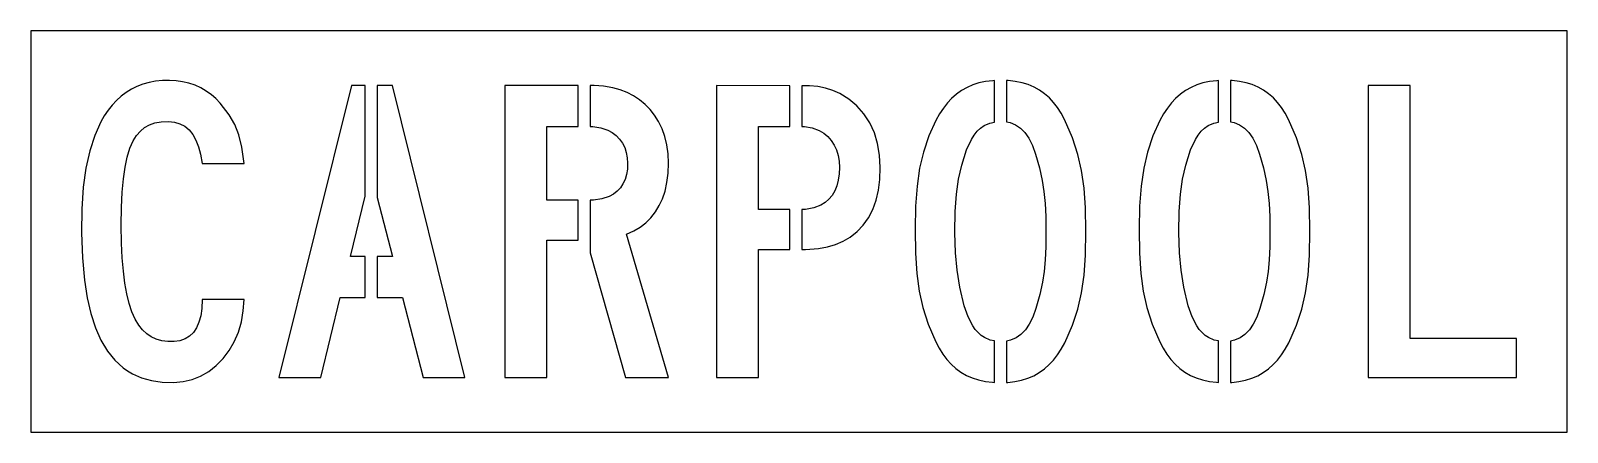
# Model space of a CAD drawing. Header units: inches. Extents: x 0 to 63.2, y 0 to 16.5.
import ezdxf

# ---------------------------------------------------------------- set-up
doc = ezdxf.new("R2010")
doc.units = ezdxf.units.IN
doc.layers.add('CUT', color=1, linetype='CONTINUOUS')
doc.layers.add('SHEET', color=8, linetype='CONTINUOUS')

msp = doc.modelspace()

# ---------------------------------------------------------------- linework, layer by layer
at = {"layer": 'CUT'}
for points in [[(2.089, 8.19), (2.127, 7.174), (2.213, 6.252), (2.327, 5.527), (2.477, 4.877), (2.665, 4.296), (2.891, 3.782), (3.156, 3.336), (3.459, 2.96), (3.8, 2.649), (3.986, 2.517), (4.185, 2.4), (4.559, 2.235), (4.966, 2.121), (5.41, 2.055), (5.883, 2.04), (6.269, 2.079), (6.641, 2.168), (6.994, 2.308), (7.326, 2.496), (7.64, 2.738), (7.924, 3.026), (8.171, 3.354), (8.38, 3.72), (8.547, 4.117), (8.671, 4.541), (8.75, 4.988), (8.783, 5.45), (7.059, 5.45), (7.04, 5.088), (6.998, 4.789), (6.926, 4.523), (6.825, 4.294), (6.697, 4.103), (6.539, 3.95), (6.356, 3.838), (6.141, 3.763), (5.91, 3.728), (5.644, 3.729), (5.392, 3.763), (5.163, 3.829), (4.959, 3.925), (4.775, 4.05), (4.606, 4.208), (4.456, 4.396), (4.302, 4.651), (4.167, 4.951), (4.052, 5.297), (3.955, 5.689), (3.876, 6.128), (3.814, 6.622), (3.769, 7.167), (3.741, 7.771), (3.729, 8.509), (3.738, 9.243), (3.767, 9.869), (3.815, 10.415), (3.883, 10.892), (3.973, 11.31), (4.085, 11.669), (4.22, 11.97), (4.356, 12.191), (4.512, 12.374), (4.689, 12.522), (4.887, 12.635), (5.115, 12.716), (5.373, 12.763), (5.67, 12.776), (5.921, 12.748), (6.144, 12.68), (6.341, 12.573), (6.515, 12.424), (6.667, 12.235), (6.794, 12.008), (6.903, 11.735), (6.987, 11.429), (7.059, 11.05), (8.783, 11.05), (8.685, 11.722), (8.564, 12.229), (8.4, 12.651), (8.17, 13.043), (7.799, 13.53), (7.625, 13.71), (7.435, 13.873), (7.223, 14.024), (6.999, 14.152), (6.763, 14.258), (6.513, 14.344), (6.252, 14.406), (5.986, 14.444), (5.713, 14.46), (5.421, 14.452), (5.14, 14.423), (4.871, 14.372), (4.614, 14.3), (4.37, 14.206), (4.143, 14.094), (3.928, 13.962), (3.725, 13.81), (3.533, 13.638), (3.353, 13.446), (3.185, 13.235), (3.029, 13.004), (2.885, 12.753), (2.633, 12.198), (2.428, 11.562), (2.27, 10.851), (2.162, 10.069), (2.099, 9.174)], [(10.215, 2.251), (11.941, 2.251), (12.739, 5.533), (13.767, 5.533), (13.767, 7.221), (13.161, 7.22), (13.767, 9.701), (13.767, 14.25), (13.205, 14.25)], [(14.267, 5.534), (15.308, 5.534), (16.151, 2.252), (17.873, 2.25), (14.887, 14.25), (14.267, 14.25), (14.267, 9.642), (14.886, 7.222), (14.267, 7.221)], [(19.519, 2.253), (21.245, 2.25), (21.246, 7.89), (22.531, 7.892), (22.531, 9.539), (21.246, 9.537), (21.247, 12.565), (22.531, 12.563), (22.531, 14.249), (19.519, 14.25)], [(23.031, 7.374), (24.487, 2.251), (26.252, 2.25), (24.53, 8.144), (24.821, 8.273), (25.08, 8.425), (25.316, 8.607), (25.526, 8.815), (25.713, 9.052), (25.872, 9.313), (26.004, 9.599), (26.11, 9.911), (26.191, 10.267), (26.24, 10.647), (26.256, 11.064), (26.238, 11.448), (26.186, 11.809), (26.102, 12.153), (25.986, 12.475), (25.838, 12.777), (25.679, 13.029), (25.496, 13.26), (25.288, 13.472), (25.061, 13.658), (24.813, 13.82), (24.546, 13.957), (24.26, 14.07), (23.96, 14.155), (23.582, 14.221), (23.188, 14.249), (23.031, 14.249), (23.031, 12.562), (23.138, 12.562), (23.461, 12.515), (23.754, 12.415), (23.935, 12.317), (24.099, 12.193), (24.241, 12.046), (24.357, 11.882), (24.45, 11.697), (24.517, 11.498), (24.557, 11.282), (24.571, 11.055), (24.56, 10.816), (24.524, 10.592), (24.464, 10.388), (24.38, 10.204), (24.273, 10.042), (24.142, 9.901), (23.988, 9.782), (23.816, 9.688), (23.515, 9.588), (23.166, 9.539), (23.031, 9.539)], [(28.235, 2.251), (29.961, 2.251), (29.963, 7.513), (31.246, 7.514), (31.246, 9.159), (29.963, 9.155), (29.961, 12.565), (31.246, 12.563), (31.246, 14.243), (28.235, 14.248)], [(31.746, 7.514), (31.896, 7.514), (32.425, 7.553), (32.793, 7.621), (33.133, 7.722), (33.447, 7.856), (33.732, 8.022), (34.02, 8.248), (34.269, 8.51), (34.483, 8.815), (34.658, 9.156), (34.795, 9.534), (34.892, 9.945), (34.952, 10.393), (34.972, 10.877), (34.945, 11.384), (34.863, 11.863), (34.727, 12.31), (34.538, 12.721), (34.298, 13.092), (34.011, 13.417), (33.68, 13.693), (33.306, 13.917), (33.019, 14.042), (32.713, 14.139), (32.394, 14.205), (32.064, 14.242), (31.746, 14.243), (31.746, 12.562), (31.85, 12.561), (32.169, 12.51), (32.459, 12.4), (32.642, 12.29), (32.808, 12.152), (32.951, 11.988), (33.069, 11.805), (33.163, 11.6), (33.232, 11.375), (33.273, 11.137), (33.287, 10.887), (33.275, 10.614), (33.239, 10.358), (33.179, 10.129), (33.094, 9.919), (32.985, 9.733), (32.856, 9.574), (32.703, 9.44), (32.529, 9.33), (32.229, 9.216), (31.886, 9.161), (31.746, 9.16)], [(36.403, 8.335), (36.419, 7.355), (36.475, 6.525), (36.574, 5.794), (36.72, 5.129), (36.943, 4.436), (37.253, 3.715), (37.396, 3.45), (37.549, 3.21), (37.712, 2.993), (37.883, 2.802), (38.081, 2.621), (38.292, 2.466), (38.519, 2.335), (38.759, 2.23), (39.018, 2.147), (39.296, 2.088), (39.592, 2.052), (39.669, 2.049), (39.669, 3.752), (39.494, 3.788), (39.256, 3.892), (39.122, 3.982), (38.998, 4.092), (38.883, 4.222), (38.776, 4.372), (38.586, 4.738), (38.425, 5.196), (38.244, 5.966), (38.131, 6.656), (38.066, 7.38), (38.045, 8.208), (38.06, 9.078), (38.108, 9.778), (38.195, 10.396), (38.33, 10.983), (38.525, 11.609), (38.719, 12.033), (38.835, 12.215), (38.961, 12.37), (39.1, 12.5), (39.247, 12.603), (39.481, 12.708), (39.669, 12.749), (39.669, 14.45), (39.6, 14.447), (39.308, 14.413), (39.034, 14.356), (38.78, 14.277), (38.541, 14.175), (38.317, 14.049), (38.106, 13.898), (37.909, 13.722), (37.733, 13.533), (37.567, 13.32), (37.41, 13.083), (37.259, 12.817), (36.967, 12.177), (36.745, 11.514), (36.592, 10.851), (36.486, 10.12), (36.425, 9.294)], [(40.169, 2.047), (40.224, 2.049), (40.513, 2.082), (40.786, 2.138), (41.041, 2.217), (41.285, 2.322), (41.511, 2.45), (41.724, 2.602), (41.923, 2.779), (42.097, 2.967), (42.263, 3.18), (42.419, 3.417), (42.565, 3.677), (42.886, 4.402), (43.106, 5.064), (43.255, 5.727), (43.357, 6.455), (43.416, 7.284), (43.435, 8.265), (43.416, 9.225), (43.358, 10.036), (43.256, 10.755), (43.106, 11.416), (42.882, 12.1), (42.558, 12.85), (42.414, 13.112), (42.264, 13.346), (42.101, 13.558), (41.93, 13.743), (41.737, 13.915), (41.527, 14.064), (41.303, 14.188), (41.064, 14.288), (40.805, 14.365), (40.53, 14.419), (40.232, 14.451), (40.169, 14.452), (40.169, 12.752), (40.314, 12.727), (40.539, 12.637), (40.741, 12.5), (40.922, 12.316), (41.084, 12.082), (41.233, 11.783), (41.364, 11.427), (41.519, 10.867), (41.632, 10.35), (41.704, 9.89), (41.754, 9.405), (41.783, 8.872), (41.785, 7.624), (41.761, 7.081), (41.718, 6.608), (41.652, 6.168), (41.542, 5.656), (41.379, 5.086), (41.251, 4.735), (41.105, 4.442), (40.943, 4.203), (40.762, 4.014), (40.56, 3.873), (40.332, 3.778), (40.169, 3.748)], [(45.624, 8.335), (45.64, 7.355), (45.696, 6.525), (45.795, 5.794), (45.941, 5.129), (46.164, 4.436), (46.474, 3.715), (46.617, 3.45), (46.77, 3.21), (46.933, 2.993), (47.104, 2.802), (47.302, 2.621), (47.513, 2.466), (47.74, 2.335), (47.979, 2.23), (48.239, 2.147), (48.517, 2.088), (48.813, 2.052), (48.89, 2.049), (48.89, 3.752), (48.715, 3.788), (48.477, 3.892), (48.343, 3.982), (48.219, 4.092), (48.104, 4.222), (47.997, 4.372), (47.807, 4.738), (47.646, 5.196), (47.465, 5.966), (47.352, 6.656), (47.287, 7.38), (47.266, 8.208), (47.281, 9.078), (47.329, 9.778), (47.416, 10.396), (47.55, 10.983), (47.746, 11.609), (47.94, 12.033), (48.056, 12.215), (48.182, 12.37), (48.321, 12.5), (48.468, 12.603), (48.702, 12.708), (48.89, 12.749), (48.89, 14.45), (48.821, 14.447), (48.529, 14.413), (48.254, 14.356), (48.001, 14.277), (47.762, 14.175), (47.538, 14.049), (47.327, 13.898), (47.13, 13.722), (46.954, 13.533), (46.788, 13.32), (46.631, 13.083), (46.48, 12.817), (46.188, 12.177), (45.965, 11.514), (45.813, 10.851), (45.707, 10.12), (45.645, 9.294)], [(49.39, 2.047), (49.445, 2.049), (49.734, 2.082), (50.007, 2.138), (50.262, 2.217), (50.506, 2.322), (50.732, 2.45), (50.945, 2.602), (51.144, 2.779), (51.318, 2.967), (51.484, 3.18), (51.64, 3.417), (51.786, 3.677), (52.107, 4.402), (52.327, 5.064), (52.476, 5.727), (52.578, 6.455), (52.637, 7.284), (52.656, 8.265), (52.637, 9.225), (52.579, 10.036), (52.477, 10.755), (52.327, 11.416), (52.103, 12.1), (51.779, 12.85), (51.635, 13.112), (51.485, 13.346), (51.322, 13.558), (51.151, 13.743), (50.957, 13.915), (50.748, 14.064), (50.524, 14.188), (50.285, 14.288), (50.026, 14.365), (49.751, 14.419), (49.453, 14.451), (49.39, 14.452), (49.39, 12.752), (49.535, 12.727), (49.76, 12.637), (49.962, 12.5), (50.143, 12.316), (50.305, 12.082), (50.454, 11.783), (50.585, 11.427), (50.74, 10.867), (50.853, 10.35), (50.925, 9.89), (50.975, 9.405), (51.004, 8.872), (51.006, 7.624), (50.982, 7.081), (50.939, 6.608), (50.873, 6.168), (50.762, 5.656), (50.6, 5.086), (50.471, 4.735), (50.326, 4.442), (50.164, 4.203), (49.983, 4.014), (49.781, 3.873), (49.553, 3.778), (49.39, 3.748)], [(55.056, 2.25), (61.161, 2.25), (61.16, 3.849), (56.782, 3.852), (56.782, 14.25), (55.058, 14.25)]]:
    msp.add_lwpolyline(points, close=True, dxfattribs=at)
at = {"layer": 'SHEET'}
msp.add_lwpolyline([(0, 0), (63.25, 0), (63.25, 16.5), (0, 16.5)], close=True, dxfattribs=at)

doc.saveas('drawing.dxf')
